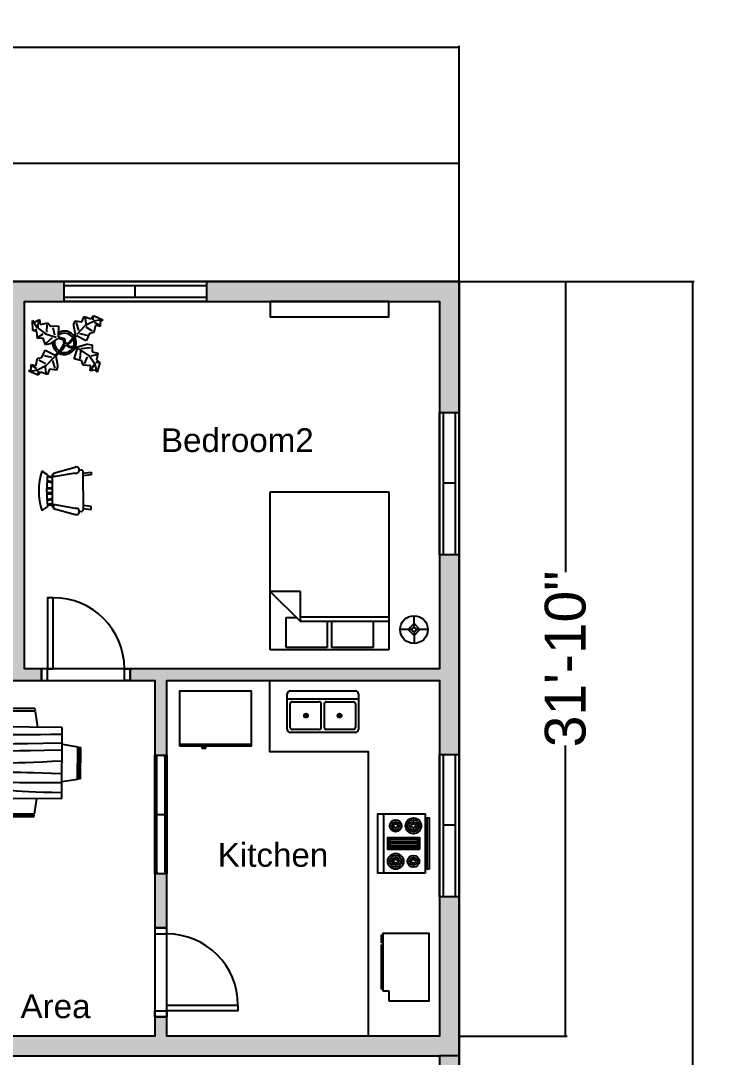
# Model space of a CAD drawing. Header units: inches. Extents: x -6214 to -2652, y -34 to 1855.
# Drawn here: x -3005 to -2652, y 552 to 1077 of the extents above; entities that cross this region are included whole.
import ezdxf

# ---------------------------------------------------------------- set-up
doc = ezdxf.new("R2010")
doc.units = ezdxf.units.IN
doc.header["$MEASUREMENT"] = 0
for name, color, linetype in [('Blocks', 31, 'Continuous'), ('Dimension', 240, 'Continuous'), ('Door', 62, 'Continuous'), ('Hatches', 13, 'Continuous'), ('Text', 2, 'Continuous'), ('Window', 130, 'Continuous')]:
    doc.layers.add(name, color=color, linetype=linetype)
doc.styles.get("Standard").update_dxf_attribs({"font": 'arial.ttf'})
doc.dimstyles.new('Dim', dxfattribs={"dimscale": 5, "dimtxt": 4.125, "dimasz": 0.18, "dimexe": 0.18, "dimexo": 0.0625, "dimgap": 0.09, "dimtad": 0, "dimdec": 4, "dimzin": 0, "dimdsep": 46, "dimlunit": 4, "dimtxsty": 'Standard', "dimblk": 'ARCHTICK', "dimcen": 0.09, "dimadec": 0, "dimazin": 0, "dimtfac": 1, "dimtdec": 4, "dimtofl": 0, "dimtmove": 0, "dimatfit": 3, "dimfxl": 1, "dimtolj": 1, "dimtzin": 0, "dimarcsym": 0})

# ---------------------------------------------------------------- blocks, each defined once
blk = doc.blocks.new('Window1')
at = {"layer": 'Window'}
for p, q in [((-59, 5), (-60, 5)), ((-59, 1), (-60, 1)), ((-30, 5), (-30, 1)), ((-1, 5), (0, 5)), ((-1, 1), (0, 1))]:
    blk.add_line(p, q, dxfattribs=at)
blk.add_lwpolyline([(-60, 6), (0, 6), (0, 0), (-60, 0)], close=True, dxfattribs=at)
for points in [[(-59, 5), (-1, 5)], [(-1, 1), (-59, 1)]]:
    blk.add_lwpolyline(points, dxfattribs=at)
blk = doc.blocks.new('Window2')
at = {"layer": 'Window'}
for p, q in [((-72, 10), (0, 10)), ((-72, 0), (-72, 10)), ((-72, 8), (0, 8)), ((-36.29, 8), (-36.29, 2)), ((0, 10), (0, 0)), ((0, 2), (-72, 2)), ((0, 0), (-72, 0))]:
    blk.add_line(p, q, dxfattribs=at)
blk = doc.blocks.new('Range-Oven - 30 in top')
for p, q in [((0, -3), (30, -3)), ((12, -6), (18, -6)), ((13, -20), (13, -6)), ((14, -6), (14, -20)), ((15, -20), (15, -6)), ((16, -6), (16, -20)), ((17, -20), (17, -6)), ((18, -20), (12, -20)), ((6, -24), (6, -25)), ((8, -25), (8, -24)), ((22, -25), (22, -24)), ((24, -24), (24, -25))]:
    blk.add_line(p, q)
for points in [[(0, -24), (0, 0), (30, 0), (30, -24)], [(12, -21), (12, -5), (18, -5), (18, -21)], [(2, -26), (2, -25), (28, -25), (28, -26)]]:
    blk.add_lwpolyline(points, close=True)
for centre, radius in [((6, -9), 4), ((6, -9), 3), ((6, -9), 2), ((6, -9), 1), ((24, -9), 3), ((24, -9), 2), ((24, -9), 1), ((6, -18), 3), ((24, -18), 4), ((24, -18), 3), ((6, -18), 2), ((6, -18), 1), ((24, -18), 2), ((24, -18), 1)]:
    blk.add_circle(centre, radius)
blk = doc.blocks.new('Sink-double - 36 in top')
for p, q in [((-18, -4), (18, -4)), ((-0.75, -18.5), (-0.75, -6.5)), ((0.75, -6.5), (0.75, -18.5))]:
    blk.add_line(p, q)
for points in [[(-16.5, 0), (16.5, 0)], [(-18, -19.5), (-18, -1.5)], [(18, -1.5), (18, -19.5)], [(-16.5, -18.5), (-16.5, -6.5)], [(-15.5, -5.5), (-1.75, -5.5)], [(1.75, -5.5), (15.5, -5.5)], [(16.5, -6.5), (16.5, -18.5)], [(-1.75, -19.5), (-15.5, -19.5)], [(15.5, -19.5), (1.75, -19.5)], [(16.5, -21), (-16.5, -21)]]:
    blk.add_lwpolyline(points)
for centre, radius in [((-8.5, -12.5), 1), ((-8.5, -12.5), 0.5), ((8.5, -12.5), 1), ((8.5, -12.5), 0.5)]:
    blk.add_circle(centre, radius)
for centre, radius, start, end in [((-16.5, -1.5), 1.5, 90, 180), ((16.5, -1.5), 1.5, 0, 90), ((-15.5, -6.5), 1, 90, 180), ((-1.75, -6.5), 1, 0, 90), ((1.75, -6.5), 1, 90, 180), ((15.5, -6.5), 1, 0, 90), ((-16.5, -19.5), 1.5, 180, 270), ((-15.5, -18.5), 1, 180, 270), ((-1.75, -18.5), 1, 270, 0), ((1.75, -18.5), 1, 180, 270), ((15.5, -18.5), 1, 270, 0), ((16.5, -19.5), 1.5, 270, 0)]:
    blk.add_arc(centre, radius, start, end)
blk = doc.blocks.new('Bed - Queen')
at = {"linetype": 'Continuous'}
for p, q in [((0, -80.00003), (0, 0)), ((0, 0), (59.99999, 0)), ((59.99999, 0), (59.99999, -80.00003)), ((7.99999, -1.2), (28.79998, -1.2)), ((7.99999, -14.4), (7.99999, -1.2)), ((28.79998, -1.2), (28.79998, -14.4)), ((31.19999, -1.2), (51.99999, -1.2)), ((31.19999, -14.4), (31.19999, -1.2)), ((51.99999, -1.2), (51.99999, -16.4)), ((0, -14.4), (44.8, -14.4)), ((59.99999, -29.6), (44.8, -14.4)), ((44.8, -14.4), (44.8, -29.6)), ((44.8, -16.8), (0, -16.8)), ((51.99999, -16.4), (46.79936, -16.4)), ((44.8, -29.6), (59.99999, -29.6)), ((59.99999, -80.00003), (0, -80.00003))]:
    blk.add_line(p, q, dxfattribs=at)
blk = doc.blocks.new('Lamp - Table')
at = {"linetype": 'Continuous'}
for p, q in [((0, 7), (0, 1)), ((-1, 0), (-7, 0)), ((0, 3), (-3, 0)), ((-3, 0), (0, -3)), ((3, 0), (0, 3)), ((0, -3), (3, 0)), ((1, 0), (7, 0)), ((0, -1), (0, -7))]:
    blk.add_line(p, q, dxfattribs=at)
for radius in [7, 1]:
    blk.add_circle((0, 0), radius, dxfattribs=at)
blk = doc.blocks.new('Dining Set - 36 x 72 in.')
at = {"linetype": 'Continuous'}
for p, q in [((-22, 27.5), (-22.1562, 26.50042)), ((-5.8416, 26.5), (-22.1534, 26.5)), ((-22, 27.5), (-6, 27.5)), ((-5.8437, 26.49966), (-6, 27.5)), ((6, 27.5), (5.8438, 26.50042)), ((22.1584, 26.5), (5.8466, 26.5)), ((6, 27.5), (22, 27.5)), ((22.1563, 26.49966), (22, 27.5)), ((-22.2343, 26.00059), (-23.4847, 17.99762)), ((-22.2304, 26), (-5.7608, 26)), ((-4.5152, 17.99762), (-5.7655, 25.99926)), ((5.7657, 26.00059), (4.5153, 17.99762)), ((5.7696, 26), (22.2392, 26)), ((23.4848, 17.99762), (22.2345, 25.99926)), ((36, 18), (-36, 18)), ((-36, 18), (-36, -18)), ((36, -18), (36, 18)), ((-45.5, 8), (-44.5004, 8.15617)), ((-45.5, 8), (-45.5, -8)), ((-44.5, -8.15843), (-44.5, 8.15338)), ((-44.0006, 8.23428), (-35.9976, 9.48474)), ((-44, 8.23041), (-44, -8.23915)), ((44.0006, 8.23428), (35.9976, 9.48474)), ((44, 8.23041), (44, -8.23915)), ((44.5, -8.15843), (44.5, 8.15338)), ((45.5, 8), (44.5005, 8.15617)), ((45.5, 8), (45.5, -8)), ((-44.4997, -8.15631), (-45.5, -8)), ((-35.9976, -9.48476), (-43.9993, -8.2345)), ((35.9976, -9.48476), (43.9993, -8.2345)), ((44.4997, -8.15631), (45.5, -8)), ((-36, -18), (36, -18)), ((-22.2343, -26.0006), (-23.4847, -17.99762)), ((-4.5152, -17.99762), (-5.7655, -25.99928)), ((5.7657, -26.0006), (4.5153, -17.99762)), ((23.4848, -17.99762), (22.2345, -25.99928)), ((-22.2304, -26), (-5.7608, -26)), ((5.7696, -26), (22.2392, -26)), ((-22, -27.5), (-22.1562, -26.50044)), ((-5.8416, -26.5), (-22.1534, -26.5)), ((-22, -27.5), (-6, -27.5)), ((-5.8437, -26.49967), (-6, -27.5)), ((6, -27.5), (5.8438, -26.50044)), ((22.1584, -26.5), (5.8466, -26.5)), ((6, -27.5), (22, -27.5)), ((22.1563, -26.49967), (22, -27.5))]:
    blk.add_line(p, q, dxfattribs=at)
for points in [[(-36, 15), (-31.1772, 14.97754), (-26.8079, 14.91406), (-22.8538, 14.81543), (-19.276, 14.6875), (-16.0362, 14.53613), (-13.0957, 14.36718), (-10.4159, 14.18652), (-7.9583, 14), (-5.6904, 13.81315), (-3.6035, 13.63021), (-1.6954, 13.45508), (0.0365, 13.29166), (1.5945, 13.14388), (2.9811, 13.01562), (4.1988, 12.9108), (5.25, 12.83333), (6.1393, 12.78613), (6.8802, 12.76823), (7.4883, 12.77767), (7.9792, 12.8125), (8.3685, 12.87077), (8.6719, 12.95052), (8.9049, 13.0498), (9.0833, 13.16666), (9.2205, 13.29899), (9.3216, 13.44401), (9.3895, 13.59879), (9.4271, 13.76041), (9.4373, 13.92594), (9.4232, 14.09245), (9.3875, 14.257), (9.3333, 14.41666), (9.2638, 14.56917), (9.1836, 14.71484), (9.0975, 14.85465), (9.0104, 14.98958), (8.9272, 15.1206), (8.8529, 15.2487), (8.7922, 15.37483), (8.75, 15.5), (8.7305, 15.62467), (8.7344, 15.74739), (8.7617, 15.86621), (8.8125, 15.97916), (8.8867, 16.08431), (8.9844, 16.17968), (9.1055, 16.26334), (9.25, 16.33333), (9.4189, 16.38802), (9.6172, 16.42708), (9.8506, 16.45052), (10.125, 16.45833), (10.4463, 16.45052), (10.8203, 16.42708), (11.2529, 16.38802), (11.75, 16.33333), (12.3184, 16.26318), (12.9694, 16.17838), (13.7151, 16.07991), (14.5677, 15.96875), (15.5395, 15.84586), (16.6426, 15.71224), (17.8893, 15.56884), (19.2917, 15.41666), (20.859, 15.25667), (22.5879, 15.08984), (24.4721, 14.91715), (26.5052, 14.73958), (28.6809, 14.5581), (30.9929, 14.3737), (33.4347, 14.18733), (36, 14)], [(-36, 10), (-28.9766, 10.14274), (-23.1725, 10.20442), (-18.4241, 10.19775), (-14.5677, 10.13541), (-11.4399, 10.03011), (-8.877, 9.89453), (-6.7154, 9.74137), (-4.7917, 9.58333), (-2.9698, 9.43082), (-1.2246, 9.28515), (0.4415, 9.14534), (2.026, 9.01041), (3.5266, 8.87939), (4.9408, 8.7513), (6.266, 8.62516), (7.5, 8.5), (8.6411, 8.37549), (9.6914, 8.2539), (10.6538, 8.13818), (11.5312, 8.03125), (12.3267, 7.93603), (13.043, 7.85547), (13.6831, 7.79248), (14.25, 7.75), (14.7471, 7.7303), (15.1797, 7.73307), (15.5537, 7.75732), (15.875, 7.80208), (16.1494, 7.86637), (16.3828, 7.94922), (16.5811, 8.04964), (16.75, 8.16666), (16.8944, 8.29915), (17.0143, 8.44531), (17.1089, 8.60319), (17.1771, 8.77083), (17.218, 8.94629), (17.2305, 9.1276), (17.2137, 9.31282), (17.1667, 9.5), (17.0895, 9.6875), (16.987, 9.875), (16.8649, 10.0625), (16.7292, 10.25), (16.5856, 10.4375), (16.4401, 10.625), (16.2985, 10.8125), (16.1667, 11), (16.05, 11.18733), (15.9518, 11.3737), (15.8752, 11.5581), (15.8229, 11.73958), (15.798, 11.91715), (15.8034, 12.08984), (15.842, 12.25667), (15.9167, 12.41666), (16.0295, 12.56836), (16.1784, 12.70833), (16.3605, 12.83268), (16.5729, 12.9375), (16.8127, 13.01888), (17.0768, 13.07291), (17.3625, 13.0957), (17.6667, 13.08333), (17.9894, 13.03312), (18.3418, 12.94726), (18.7382, 12.82918), (19.1927, 12.68229), (19.7195, 12.51001), (20.3327, 12.31575), (21.0465, 12.10294), (21.875, 11.875), (22.8357, 11.63354), (23.959, 11.37304), (25.2786, 11.08618), (26.8282, 10.76562), (28.6414, 10.40405), (30.752, 9.99414), (33.1936, 9.52856), (36, 9)], [(-36, 5.5), (-30.7157, 5.3348), (-26.069, 5.20963), (-21.9946, 5.11767), (-18.4271, 5.05208), (-15.3009, 5.00602), (-12.5508, 4.97265), (-10.1112, 4.94515), (-7.9167, 4.91666), (-5.909, 4.88167), (-4.0586, 4.83984), (-2.3429, 4.79215), (-0.7396, 4.73958), (0.7739, 4.6831), (2.22, 4.6237), (3.6213, 4.56233), (5, 4.5), (6.373, 4.43782), (7.7344, 4.3776), (9.0723, 4.32129), (10.375, 4.27083), (11.6309, 4.22819), (12.8281, 4.19531), (13.9551, 4.17415), (15, 4.16666), (15.954, 4.17448), (16.819, 4.19791), (17.6001, 4.23698), (18.3021, 4.29166), (18.9299, 4.36198), (19.4883, 4.44791), (19.9823, 4.54948), (20.4167, 4.66666), (20.7969, 4.79899), (21.1302, 4.94401), (21.4245, 5.09879), (21.6875, 5.26041), (21.9271, 5.42594), (22.1511, 5.59245), (22.3672, 5.757), (22.5834, 5.91666), (22.8065, 6.06868), (23.0404, 6.21093), (23.2879, 6.34147), (23.5521, 6.45833), (23.8358, 6.55957), (24.142, 6.64323), (24.4735, 6.70735), (24.8334, 6.75), (25.2235, 6.76969), (25.642, 6.76692), (26.0858, 6.74267), (26.5521, 6.69791), (27.0379, 6.63362), (27.5404, 6.55078), (28.0565, 6.45036), (28.5834, 6.33333), (29.1242, 6.19987), (29.7071, 6.04687), (30.3661, 5.87044), (31.1354, 5.66666), (32.0493, 5.43164), (33.142, 5.16146), (34.4475, 4.85221), (36, 4.5)], [(-36, -1), (-30.7915, -0.6591), (-26.0195, -0.38216), (-21.6519, -0.16284), (-17.6563, 0.00521), (-14.0005, 0.12833), (-10.6523, 0.21289), (-7.5796, 0.26522), (-4.75, 0.29166), (-2.134, 0.29793), (0.2878, 0.28711), (2.5317, 0.26163), (4.6146, 0.22396), (6.5529, 0.17651), (8.3633, 0.12174), (10.0623, 0.06209), (11.6667, 0), (13.1899, -0.06201), (14.6341, -0.1211), (15.9982, -0.17432), (17.2813, -0.21875), (18.4823, -0.25147), (19.6003, -0.26953), (20.6343, -0.27002), (21.5834, -0.25), (22.4481, -0.20768), (23.2357, -0.14584), (23.9549, -0.06836), (24.6146, 0.02083), (25.2235, 0.11784), (25.7904, 0.21875), (26.3241, 0.31966), (26.8334, 0.41666), (27.3265, 0.50618), (27.8099, 0.58593), (28.2894, 0.65397), (28.7709, 0.70833), (29.2601, 0.74707), (29.763, 0.76823), (30.2855, 0.76985), (30.8334, 0.75), (31.4088, 0.70784), (31.9994, 0.64713), (32.589, 0.57275), (33.1615, 0.48958), (33.7008, 0.4025), (34.1908, 0.3164), (34.6153, 0.23616), (34.9584, 0.16666), (35.2099, 0.11165), (35.3848, 0.07031), (35.504, 0.04069), (35.5886, 0.02083), (35.6594, 0.00879), (35.7377, 0.0026), (35.8442, 0.00032), (36, 0)], [(-36, -6.5), (-27.1843, -6.31267), (-20.084, -6.1263), (-14.469, -5.9419), (-10.1094, -5.76042), (-6.7752, -5.58285), (-4.2363, -5.41016), (-2.2629, -5.24333), (-0.625, -5.08334), (0.8708, -4.93099), (2.2715, -4.78646), (3.5872, -4.64974), (4.8281, -4.52084), (6.0046, -4.39974), (7.127, -4.28646), (8.2053, -4.18099), (9.25, -4.08334), (10.2705, -3.99382), (11.2734, -3.91407), (12.2647, -3.84603), (13.25, -3.79167), (14.2354, -3.75293), (15.2266, -3.73177), (16.2295, -3.73015), (17.25, -3.75), (18.2912, -3.79248), (19.3451, -3.85547), (20.4009, -3.93604), (21.4479, -4.03125), (22.4754, -4.13819), (23.4727, -4.25391), (24.4289, -4.37549), (25.3334, -4.5), (26.1785, -4.62492), (26.9694, -4.74935), (27.7145, -4.87281), (28.4219, -4.99479), (29.1, -5.11483), (29.7572, -5.23242), (30.4016, -5.34709), (31.0417, -5.45834), (31.6837, -5.56437), (32.3262, -5.65821), (32.9658, -5.73153), (33.599, -5.77604), (34.2224, -5.78345), (34.8327, -5.74545), (35.4264, -5.65373), (36, -5.5)], [(-36, -10), (-26.4022, -9.81299), (-18.4675, -9.62891), (-11.9839, -9.45069), (-6.7396, -9.28125), (-2.5226, -9.12354), (0.8789, -8.98047), (3.6769, -8.85498), (6.0833, -8.75), (8.2767, -8.66765), (10.3021, -8.60677), (12.1712, -8.56543), (13.8958, -8.54167), (15.4876, -8.53353), (16.9583, -8.53907), (18.3197, -8.55632), (19.5834, -8.58334), (20.7616, -8.61841), (21.8685, -8.66081), (22.9188, -8.71004), (23.9271, -8.76563), (24.9081, -8.82707), (25.8763, -8.89388), (26.8465, -8.96558), (27.8334, -9.04167), (28.8474, -9.12118), (29.8828, -9.20117), (30.93, -9.27824), (31.9792, -9.34896), (33.0205, -9.40991), (34.0443, -9.45768), (35.0407, -9.48885), (36, -9.5)], [(-36, -14.5), (-30.0881, -14.33513), (-25.0332, -14.21224), (-20.7312, -14.12647), (-17.0781, -14.07292), (-13.97, -14.04671), (-11.3027, -14.04297), (-8.9724, -14.05681), (-6.875, -14.08334), (-4.9224, -14.11833), (-3.0905, -14.16016), (-1.3709, -14.20785), (0.2448, -14.26042), (1.7647, -14.3169), (3.1973, -14.3763), (4.5507, -14.43767), (5.8333, -14.5), (7.0554, -14.5621), (8.235, -14.62175), (9.3922, -14.67652), (10.5469, -14.72396), (11.7192, -14.76164), (12.929, -14.78711), (14.1965, -14.79794), (15.5417, -14.79167), (16.9933, -14.76424), (18.6152, -14.70508), (20.4804, -14.60197), (22.6615, -14.44271), (25.2312, -14.21509), (28.2624, -13.9069), (31.8277, -13.50594), (36, -13)]]:
    blk.add_lwpolyline(points, dxfattribs=at)
blk = doc.blocks.new('Plant - Rubber or Philodendron')
at = {"linetype": 'Continuous'}
for p, q in [((-16.2005, 11.4774), (-13.9899, 8.1064)), ((-16.2005, 11.4774), (-14.8639, 10.7964)), ((-16.0159, 6.3329), (-16.2005, 11.4774)), ((-14.8639, 10.7964), (-12.6195, 11.8975)), ((-13.3174, 8.325), (-13.0735, 11.0065)), ((-12.6195, 11.8975), (-12.1909, 9.4345)), ((4.6914, 8.8812), (5.3859, 11.2828)), ((5.3859, 11.2828), (8.8871, 10.7908)), ((8.8871, 10.7908), (9.9809, 13.4933)), ((9.9809, 13.4933), (13.3837, 12.301)), ((15.3859, 11.3055), (10.3916, 8.7942)), ((10.5828, 12.6946), (10.8893, 9.7953)), ((13.3837, 12.301), (14.68, 13.9039)), ((14.5816, 13.2037), (14.3848, 11.8033)), ((14.68, 13.9039), (19.3848, 11.8146)), ((15.2875, 10.6053), (17.5907, 9.2105)), ((19.3848, 11.8146), (15.3859, 11.3055)), ((19.3848, 11.8146), (18.1868, 10.9119)), ((18.1868, 10.9119), (18.1925, 8.4119)), ((-14.0069, 5.8704), (-16.0159, 6.3329)), ((-15.3434, 6.5514), (-13.9984, 6.9884)), ((-13.5868, 2.2894), (-14.0069, 5.8704)), ((-13.9899, 8.1064), (-9.5434, 4.7185)), ((-12.1909, 9.4345), (-8.3829, 10.3)), ((-8.8369, 9.409), (-9.0894, 5.6095)), ((-8.3829, 10.3), (-7.0549, 8.501)), ((-7.0549, 8.501), (-3.0284, 8.6941)), ((-4.8529, 4.012), (-5.7184, 7.82)), ((-3.0284, 8.6941), (-3.0709, 3.1041)), ((4.6914, 8.8812), (5.5014, 4.4831)), ((5.9878, 10.4842), (7.1971, 6.3869)), ((10.3916, 8.7942), (6.2847, 4.4028)), ((14.2977, 6.1031), (10.9934, 7.9956)), ((14.8995, 5.3044), (12.7005, 4.8994)), ((15.7909, 9.1065), (14.8995, 5.3044)), ((18.1925, 8.4119), (15.7909, 9.1065)), ((-10.6784, 2.491), (-13.5868, 2.2894)), ((-13.1329, 3.1804), (-10.6614, 4.727)), ((-9.5858, -0.8715), (-10.6784, 2.491)), ((-9.5434, 4.7185), (-4.1917, 2.9888)), ((-9.1318, 0.0195), (-5.9793, 2.9025)), ((-7.1228, -0.443), (-3.5248, 2.2131)), ((-3.5248, 2.2131), (-3.3011, 2.4355)), ((-3.3011, 2.4355), (-0.5306, 1.7947)), ((-3.0709, 3.1041), (0.0797, 2.3163)), ((-0.5306, 1.7947), (-0.2255, -0.5527)), ((-0.5306, 1.7947), (-0.5306, 1.7947)), ((0.0797, 2.3163), (0.4866, -0.031)), ((0.4866, -0.031), (2.1141, 0.2298)), ((2.1141, 0.2298), (5.4346, 3.9146)), ((6.1032, 3.6844), (2.8262, -0.031)), ((5.4346, 3.9146), (5.5014, 4.4831)), ((11.1089, 1.1958), (6.1032, 3.6844)), ((7.7005, 4.8881), (11.5025, 3.9967)), ((12.7005, 4.8994), (11.1089, 1.1958)), ((-11.3237, -7.2629), (-9.7321, -3.5593)), ((-9.7321, -3.5593), (-4.7264, -6.0479)), ((-7.1228, -0.443), (-9.5858, -0.8715)), ((-2.019, -3.6148), (-4.7264, -6.0479)), ((-4.0579, -6.2781), (-0.9375, -3.1608)), ((-2.019, -3.6148), (-0.2255, -0.5527)), ((-0.9375, -3.1608), (0.5883, -0.8135)), ((0.5883, -0.8135), (2.2447, -2.0916)), ((2.8262, -0.031), (1.3003, -0.5527)), ((1.3003, -0.5527), (2.4193, -1.4655)), ((2.2447, -2.0916), (6.7108, -2.6626)), ((2.4193, -1.4655), (6.895, -2.1175)), ((4.943, -7.9659), (6.7108, -2.6626)), ((11.6605, -0.5413), (6.895, -2.1175)), ((12.3677, -6.1981), (7.219, -2.6772)), ((8.125, -4.0768), (7.7715, -7.9659)), ((8.3544, -2.7453), (13.1973, -2.1704)), ((11.6605, -0.5413), (14.1354, -0.8948)), ((14.1354, -0.8948), (14.1354, -4.4304)), ((14.1354, -4.4304), (16.9638, -5.1375)), ((16.9638, -5.1375), (16.2567, -8.673)), ((-14.4141, -11.4699), (-13.5228, -7.6679)), ((-13.5228, -7.6679), (-11.3237, -7.2629)), ((-12.921, -8.4665), (-9.6166, -10.359)), ((-6.3237, -7.2516), (-10.1257, -6.3602)), ((-9.0148, -11.1577), (-4.9047, -6.8122)), ((-4.611, -12.8477), (-5.8203, -8.7504)), ((-4.1246, -6.8466), (-4.0579, -6.2781)), ((-3.3146, -11.2447), (-4.1246, -6.8466)), ((8.8321, -9.0266), (4.943, -7.9659)), ((9.5392, -11.1479), (8.8321, -9.0266)), ((10.2463, -10.4408), (11.6605, -6.9053)), ((15.5496, -10.7943), (12.3677, -6.1981)), ((16.2567, -5.8446), (13.4283, -6.5517)), ((17.3174, -9.7337), (15.9032, -9.7337)), ((16.2567, -8.673), (18.0245, -9.7337)), ((18.0245, -9.7337), (16.6103, -14.6834)), ((-18.008, -14.1781), (-16.8101, -13.2754)), ((-18.008, -14.1781), (-14.0091, -13.669)), ((-13.3032, -16.2674), (-18.008, -14.1781)), ((-16.8157, -10.7754), (-14.4141, -11.4699)), ((-16.8101, -13.2754), (-16.8157, -10.7754)), ((-13.9107, -12.9688), (-16.2139, -11.574)), ((-14.0091, -13.669), (-9.0148, -11.1577)), ((-12.0069, -14.6645), (-13.3032, -16.2674)), ((-13.2048, -15.5672), (-13.008, -14.1668)), ((-8.6042, -15.8568), (-12.0069, -14.6645)), ((-9.206, -15.0581), (-9.5126, -12.1588)), ((-7.5103, -13.1543), (-8.6042, -15.8568)), ((-4.0092, -13.6463), (-7.5103, -13.1543)), ((-3.3146, -11.2447), (-4.0092, -13.6463)), ((13.4283, -11.5015), (9.5392, -11.1479)), ((13.0748, -13.9763), (13.4283, -11.5015)), ((15.5496, -13.6228), (13.0748, -13.9763)), ((14.8425, -10.7943), (13.7819, -13.2692)), ((16.6103, -14.6834), (15.5496, -10.7943)), ((16.6103, -14.6834), (15.5496, -13.6228))]:
    blk.add_line(p, q, dxfattribs=at)
for centre, radius, start, end in [((0, 0), 6.1275, 34.37569, 120.1028), ((0.0308, 0.1664), 6, 178.6147, 235.1169), ((0.0308, 0.1664), 5, 168.1647, 238.6725), ((-0.0601, -0.2075), 5.2461, 33.82192, 124.9414), ((-0.2664, 0.1682), 5.2775, 338.4094, 20.03007), ((-0.098, 0.1364), 6.1288, 341.2017, 26.09184), ((-0.0234, 0.3825), 6.1492, 242.5812, 331.2714), ((-0.1102, 0.4886), 5.2883, 247.3711, 327.472)]:
    blk.add_arc(centre, radius, start, end, dxfattribs=at)
blk = doc.blocks.new('Refrigerator-2 door - 36 in top')
for p, q in [((0, -26.999999), (36, -26.999999)), ((11, -27.999999), (11, -28.999999)), ((11, -28.999999), (13, -28.999999)), ((12, -26.999999), (12, -28.999999)), ((13, -28.999999), (13, -27.999999))]:
    blk.add_line(p, q)
blk.add_lwpolyline([(0, -27.999999), (0, 0), (36, 0), (36, -27.999999)], close=True)
blk = doc.blocks.new('Base Cabinet 1 Door - side')
for p, q in [((-24, 33.5), (-23.5, 33.5)), ((-24, 29.5), (-24, 33.5)), ((-23.5, 33.5), (-23.5, 29.5)), ((-23.5, 29.5), (-24, 29.5)), ((-24, 6), (-24, 28.5)), ((-24, 28.5), (-23.5, 28.5)), ((-23.5, 28.5), (-23.5, 6)), ((-23.5, 6), (-24, 6)), ((-20, 5), (-23, 5)), ((-20, 0), (-20, 5))]:
    blk.add_line(p, q)
blk.add_lwpolyline([(-23, 5), (-23, 34.5), (0, 34.5), (0, 0), (-20, 0)])
blk = doc.blocks.new('Chair - Rocking')
at = {"linetype": 'Continuous'}
for p, q in [((-8, -4.5), (-10, -1.5)), ((-7.5, -4.5), (-7, -7)), ((-6.5, -7), (-7.02225, -4.43)), ((-4.5, -7), (-4.96674, -4.19951)), ((-4, -7), (-4.40532, -4.16272)), ((-1.5, -4.05012), (-1.5, -7)), ((-1, -7), (-1, -4.05012)), ((1, -7), (1, -4.04655)), ((1.5, -4.05012), (1.5, -7)), ((4, -7), (4.40187, -4.18694)), ((4.5, -7), (4.96761, -4.19437)), ((6.5, -7), (7, -4.4057)), ((7.5, -4.5), (7, -7)), ((8, -4.5), (10, -1.5)), ((-9, -7.5), (-12, -18.49999)), ((-7, -7.5), (-9, -7.5)), ((-9, -18.49999), (-7, -7.5)), ((-8.23428, -6.99939), (-8.3093, -7.47958)), ((-8.23041, -7), (8.23915, -7)), ((7, -7.5), (9, -7.5)), ((9, -18.49999), (7, -7.5)), ((8.31071, -7.48854), (8.23449, -7.00073)), ((9, -7.5), (12, -18.49999)), ((-10.36644, -20.64523), (-10.5, -21.49999)), ((10.5, -21.49999), (10.3575, -20.58798)), ((-9, -22.49999), (-9.5, -26.49999)), ((0, -22.49999), (-9.5, -22.49999)), ((-8, -26.49999), (-7.5, -22.49999)), ((0, -22.49999), (9.5, -22.49999)), ((8, -26.49999), (7.5, -22.49999)), ((9, -22.49999), (9.5, -26.49999)), ((-9.5, -26.49999), (-8, -26.49999)), ((9.5, -26.49999), (8, -26.49999))]:
    blk.add_line(p, q, dxfattribs=at)
for centre, radius, start, end in [((0, -34.08333), 34.08333, 72.93847, 107.0615), ((0, -68.25004), 64.25, 93.92211, 97.15267), ((0, -68.25004), 64.25, 82.84733, 93.92211), ((-10.5, -18.99999), 1.58114, 161.5651, 18.43495), ((10.5, -18.99999), 1.58114, 161.5651, 18.43495), ((-9.5, -21.49999), 1, 180, 270), ((9.5, -21.49999), 1, 270, 0)]:
    blk.add_arc(centre, radius, start, end, dxfattribs=at)
blk = doc.blocks.new('_ArchTick')
at = {"color": 0, "linetype": 'ByBlock', "const_width": 0.15}
blk.add_lwpolyline([(-0.5, -0.5), (0.5, 0.5)], dxfattribs=at)
blk = doc.blocks.new('*D35')
at = {"layer": 'Defpoints', "color": 0, "transparency": 16777216}
for p in [(-2783.17, 1063.47), (-4143.17, 944.93), (-2783.17, 944.93)]:
    blk.add_point(p, dxfattribs=at)
at = {"layer": 'Dimension', "color": 0, "lineweight": -2, "transparency": 16777216}
for p, q in [((-4143.17, 945.24), (-4143.17, 1064.37)), ((-4143.17, 1063.47), (-3506.09, 1063.47)), ((-2783.17, 1063.47), (-3420.25, 1063.47)), ((-2783.17, 945.24), (-2783.17, 1064.37))]:
    blk.add_line(p, q, dxfattribs=at)
at = {"layer": 'Dimension', "color": 0, "lineweight": -2, "transparency": 16777216, "xscale": 0.8999999999999999, "yscale": 0.8999999999999999, "zscale": 0.8999999999999999, "rotation": 180}
blk.add_blockref('_ArchTick', (-4143.17, 1063.47), dxfattribs=at)
at = {"layer": 'Dimension', "color": 0, "lineweight": -2, "transparency": 16777216, "xscale": 0.8999999999999999, "yscale": 0.8999999999999999, "zscale": 0.8999999999999999}
blk.add_blockref('_ArchTick', (-2783.17, 1063.47), dxfattribs=at)
at = {"layer": 'Dimension', "color": 0, "transparency": 16777216, "insert": (-3463.17, 1063.47), "char_height": 20.625, "attachment_point": 5}
blk.add_mtext('\\A1;113\'-4"', dxfattribs=at)
blk = doc.blocks.new('*D37')
at = {"layer": 'Defpoints', "color": 0, "transparency": 16777216}
for p in [(-2783.17, 1004.81), (-3403.17, 944.93), (-2783.17, 944.93)]:
    blk.add_point(p, dxfattribs=at)
at = {"layer": 'Dimension', "color": 0, "lineweight": -2, "transparency": 16777216}
for p, q in [((-3403.17, 945.24), (-3403.17, 1005.71)), ((-3403.17, 1004.81), (-3129.04, 1004.81)), ((-2783.17, 1004.81), (-3057.29, 1004.81)), ((-2783.17, 945.24), (-2783.17, 1005.71))]:
    blk.add_line(p, q, dxfattribs=at)
at = {"layer": 'Dimension', "color": 0, "lineweight": -2, "transparency": 16777216, "xscale": 0.8999999999999999, "yscale": 0.8999999999999999, "zscale": 0.8999999999999999, "rotation": 180}
blk.add_blockref('_ArchTick', (-3403.17, 1004.81), dxfattribs=at)
at = {"layer": 'Dimension', "color": 0, "lineweight": -2, "transparency": 16777216, "xscale": 0.8999999999999999, "yscale": 0.8999999999999999, "zscale": 0.8999999999999999}
blk.add_blockref('_ArchTick', (-2783.17, 1004.81), dxfattribs=at)
at = {"layer": 'Dimension', "color": 0, "transparency": 16777216, "insert": (-3093.17, 1004.81), "char_height": 20.625, "attachment_point": 5}
blk.add_mtext('\\A1;51\'-8"', dxfattribs=at)
blk = doc.blocks.new('*D38')
at = {"layer": 'Defpoints', "color": 0, "transparency": 16777216}
for p in [(-2783.17, 944.93), (-2783.17, 562.93), (-2729.44, 562.93)]:
    blk.add_point(p, dxfattribs=at)
at = {"layer": 'Dimension', "color": 0, "lineweight": -2, "transparency": 16777216}
for p, q in [((-2782.86, 944.93), (-2728.54, 944.93)), ((-2729.44, 944.93), (-2729.44, 797.81)), ((-2729.44, 562.93), (-2729.44, 710.04)), ((-2782.86, 562.93), (-2728.54, 562.93))]:
    blk.add_line(p, q, dxfattribs=at)
at = {"layer": 'Dimension', "color": 0, "lineweight": -2, "transparency": 16777216, "xscale": 0.8999999999999999, "yscale": 0.8999999999999999, "zscale": 0.8999999999999999}
for p, rotation in [((-2729.44, 944.93), 90), ((-2729.44, 562.93), 270)]:
    blk.add_blockref('_ArchTick', p, dxfattribs=dict(at, rotation=rotation))
at = {"layer": 'Dimension', "color": 0, "transparency": 16777216, "insert": (-2729.44, 753.93), "char_height": 20.625, "attachment_point": 5, "rotation": 90}
blk.add_mtext('\\A1;31\'-10"', dxfattribs=at)
blk = doc.blocks.new('*D50')
at = {"layer": 'Defpoints', "color": 0, "transparency": 16777216}
for p in [(-2783.17, 944.93), (-2783.17, 40.93), (-2665.12, 40.93)]:
    blk.add_point(p, dxfattribs=at)
at = {"layer": 'Dimension', "color": 0, "lineweight": -2, "transparency": 16777216}
for p, q in [((-2782.86, 944.93), (-2664.22, 944.93)), ((-2665.12, 944.93), (-2665.12, 528.72)), ((-2665.12, 40.93), (-2665.12, 457.13)), ((-2782.86, 40.93), (-2664.22, 40.93))]:
    blk.add_line(p, q, dxfattribs=at)
at = {"layer": 'Dimension', "color": 0, "lineweight": -2, "transparency": 16777216, "xscale": 0.8999999999999999, "yscale": 0.8999999999999999, "zscale": 0.8999999999999999}
for p, rotation in [((-2665.12, 944.93), 90), ((-2665.12, 40.93), 270)]:
    blk.add_blockref('_ArchTick', p, dxfattribs=dict(at, rotation=rotation))
at = {"layer": 'Dimension', "color": 0, "transparency": 16777216, "insert": (-2665.12, 492.93), "char_height": 20.625, "attachment_point": 5, "rotation": 90}
blk.add_mtext('\\A1;75\'-4"', dxfattribs=at)

msp = doc.modelspace()

# ---------------------------------------------------------------- hatches: boundary and pattern name
at = {"layer": 'Hatches'}
h = msp.add_hatch(color=256, dxfattribs=at)
h.dxf.hatch_style = 1
h.paths.add_polyline_path([(-2783.16851, 944.92523), (-2911.06043, 944.92523), (-2911.06043, 934.92523), (-2793.16851, 934.92523), (-2793.16851, 878.69538), (-2783.16851, 878.69538)])
h.paths.add_polyline_path([(-2783.16851, 633.46405), (-2793.16851, 633.46405), (-2793.16851, 562.92523), (-2829.16851, 562.92523), (-2931.16851, 562.92523), (-2931.16851, 572.71523), (-2937.16851, 572.71523), (-2937.16851, 562.92523), (-3022.13404, 562.92523), (-3022.13404, 552.92523), (-2783.16851, 552.92523)])
h.paths.add_polyline_path([(-3094.13404, 562.92523), (-3230.56909, 562.92523), (-3230.56909, 558.92523), (-3227.56909, 558.92523), (-3227.56909, 552.92523), (-3094.13404, 552.92523)])
h.paths.add_polyline_path([(-3308.56853, 562.92523), (-3393.16851, 562.92523), (-3393.16851, 742.92523), (-3382.29292, 742.92523), (-3382.29292, 748.92523), (-3393.16851, 748.92523), (-3393.16851, 806.69538), (-3403.16851, 806.69538), (-3403.16851, 552.92523), (-3311.56853, 552.92523), (-3311.56853, 558.92523), (-3308.56853, 558.92523)])
h.paths.add_polyline_path([(-2793.16851, 748.92523), (-2937.16851, 748.92523), (-2949.63135, 748.92523), (-2949.63135, 742.92523), (-2937.16851, 742.92523), (-2937.16851, 705.15624), (-2931.16851, 705.15624), (-2931.16851, 742.92523), (-2793.16851, 742.92523)])
h.paths.add_polyline_path([(-2931.16851, 645.15624), (-2937.16851, 645.15624), (-2937.16851, 617.71495), (-2931.16851, 617.71495)])
h = msp.add_hatch(color=256, dxfattribs=at)
h.dxf.hatch_style = 1
h.paths.add_polyline_path([(-3245.32095, 944.92523), (-3245.32095, 934.92523), (-3135.16851, 934.92523), (-3129.16851, 934.92523), (-3009.16851, 934.92523), (-3009.16851, 874.92523), (-3009.16851, 868.92523), (-3009.16851, 862.95202), (-3129.16851, 862.95202), (-3129.16851, 868.92523), (-3129.16851, 874.92523), (-3129.16851, 889.92551), (-3135.16851, 889.92551), (-3135.16851, 748.92523), (-3207.73071, 748.92523), (-3207.73071, 742.92523), (-3135.16851, 742.92523), (-3129.16851, 742.92523), (-3121.86524, 742.92523), (-3121.86524, 748.92523), (-3129.16851, 748.92523), (-3129.16851, 856.95202), (-3009.16851, 856.95202), (-3009.16851, 748.92523), (-3069.16851, 748.92523), (-3076.86524, 748.92523), (-3076.86524, 742.92523), (-3009.16851, 742.92523), (-3003.16851, 742.92523), (-2994.63107, 742.92523), (-2994.63107, 748.92523), (-3003.16851, 748.92523), (-3003.16851, 934.92523), (-2983.06043, 934.92523), (-2983.06043, 944.92523)])
h.paths.add_polyline_path([(-2783.16851, 806.69538), (-2793.16851, 806.69538), (-2793.16851, 705.46405), (-2783.16851, 705.46405)])
h = msp.add_hatch(color=256, dxfattribs=at)
h.dxf.hatch_style = 1
h.paths.add_polyline_path([(-3230.56909, 562.92523), (-3230.56909, 558.92523), (-3227.56909, 558.92523), (-3227.56909, 552.92523), (-2783.16851, 552.92523), (-2783.16851, 633.46405), (-2793.16851, 633.46405), (-2793.16851, 562.92523), (-2829.16851, 562.92523), (-2931.16851, 562.92523), (-2931.16851, 572.71523), (-2937.16851, 572.71523), (-2937.16851, 562.92523)])
at = {"layer": 'Hatches', "linetype": 'Continuous'}
h = msp.add_hatch(color=256, dxfattribs=at)
h.dxf.hatch_style = 1
h.paths.add_polyline_path([(-4133.16851, 552.92523), (-4143.16851, 552.92523), (-4143.16851, 528.92523), (-4133.16851, 528.92523)])
h.paths.add_polyline_path([(-4133.16851, 456.92523), (-4143.16851, 456.92523), (-4143.16851, 432.92523), (-4133.16851, 432.92523)])
h.paths.add_polyline_path([(-2783.16851, 552.92523), (-2793.16851, 552.92523), (-2793.16851, 528.92523), (-2783.16851, 528.92523)])
h.paths.add_polyline_path([(-2783.16851, 456.92523), (-2793.16851, 456.92523), (-2793.16851, 432.92523), (-2783.16851, 432.92523)])

# ---------------------------------------------------------------- linework, layer by layer
for points in [[(-3403.16851, 120.92523), (-3403.16851, 40.92523), (-2783.16851, 40.92523), (-2783.16851, 432.92523), (-2783.16851, 552.92523), (-2783.16851, 944.92523), (-3403.16851, 944.92523), (-3403.16851, 867.32939), (-3523.16851, 867.32939), (-3523.16851, 944.92523), (-4143.16851, 944.92523), (-4143.16851, 552.92523), (-4143.16851, 432.92523), (-4143.16851, 40.92523), (-3523.16851, 40.92523), (-3523.16851, 120.92523), (-3403.16851, 120.92523), (-3523.16851, 120.92523)], [(-2793.16851, 742.92523), (-2793.16851, 562.92523), (-2931.16851, 562.92523), (-2931.16851, 572.71523), (-2937.16851, 572.71523), (-2937.16851, 562.92523), (-3230.56909, 562.92523), (-3230.56909, 558.92523), (-3227.56909, 558.92523), (-3227.56909, 552.92523), (-2793.16851, 552.92523), (-2793.16851, 432.92523), (-3227.56909, 432.92523), (-3227.56909, 426.92523), (-3230.56909, 426.92523), (-3230.56909, 422.92523), (-2937.16851, 422.92523), (-2937.16851, 413.13522), (-2931.16851, 413.13522), (-2931.16851, 422.92523), (-2793.16851, 422.92523), (-2793.16851, 242.92523)]]:
    msp.add_lwpolyline(points)
for points, elevation in [([(-4143.16851, 944.92523), (-2783.16851, 944.92523), (-2783.16851, 40.92523), (-4143.16851, 40.92523)], 270), ([(-3403.16851, 944.92523), (-2783.16851, 944.92523), (-2783.16851, 40.92523), (-3403.16851, 40.92523)], 159), ([(-2983.06043, 944.92523), (-2911.06043, 944.92523), (-2911.06043, 934.92523), (-2983.06043, 934.92523)], 84), ([(-2793.16851, 878.69538), (-2783.16851, 878.69538), (-2783.16851, 806.69538), (-2793.16851, 806.69538)], 84), ([(-2994.63107, 742.92523), (-2949.63107, 742.92523), (-2949.63107, 748.92523), (-2994.63107, 748.92523)], 111), ([(-2937.16851, 705.15624), (-2931.16851, 705.15624), (-2931.16851, 645.15624), (-2937.16851, 645.15624)], 84), ([(-2793.16851, 705.46405), (-2783.16851, 705.46405), (-2783.16851, 633.46405), (-2793.16851, 633.46405)], 84), ([(-2937.16851, 572.71523), (-2931.16851, 572.71523), (-2931.16851, 617.71495), (-2937.16851, 617.71495)], 111)]:
    msp.add_lwpolyline(points, close=True, dxfattribs=dict(elevation=elevation))
at = {"linetype": 'Continuous'}
msp.add_lwpolyline([(-3009.16851, 742.92523), (-3003.16851, 742.92523), (-2994.63107, 742.92523), (-2994.63107, 748.92523), (-3003.16851, 748.92523), (-3003.16851, 934.92523), (-2793.16851, 934.92523), (-2793.16851, 748.92523), (-2937.16851, 748.92523), (-2949.63135, 748.92523), (-2949.63135, 742.92523), (-2937.16851, 742.92523), (-2937.16851, 617.71495), (-2931.16851, 617.71495), (-2931.16851, 742.92523), (-2793.16851, 742.92523), (-2793.16851, 562.92523)], dxfattribs=at)
at = {"layer": 'Blocks'}
msp.add_lwpolyline([(-2818.78842, 934.92523), (-2878.78841, 934.92523), (-2878.78841, 927.02628), (-2818.78842, 927.02628)], close=True, dxfattribs=at)
msp.add_lwpolyline([(-2793.16851, 562.92523), (-2829.16851, 562.92523), (-2829.16851, 706.92523), (-2879.01075, 706.92523), (-2879.01075, 742.92523)], dxfattribs=at)
at = {"layer": 'Door'}
for points in [[(-2988.63107, 784.92523), (-2991.63107, 784.92523), (-2991.63107, 748.92523), (-2988.63107, 748.92523)], [(-2991.63107, 748.92523), (-2994.63107, 748.92523), (-2994.63107, 742.92523), (-2991.63107, 742.92523)], [(-2952.63135, 748.92523), (-2949.63135, 748.92523), (-2949.63135, 742.92523), (-2952.63135, 742.92523)], [(-2931.16851, 614.71495), (-2931.16851, 617.71495), (-2937.16851, 617.71495), (-2937.16851, 614.71495)], [(-2895.16851, 578.71523), (-2895.16851, 575.71523), (-2931.16851, 575.71523), (-2931.16851, 578.71523)], [(-2931.16851, 575.71523), (-2931.16851, 572.71523), (-2937.16851, 572.71523), (-2937.16851, 575.71523)]]:
    msp.add_lwpolyline(points, close=True, dxfattribs=at)
for centre in [(-2988.63107, 748.92523), (-2931.16851, 578.71523)]:
    msp.add_arc(centre, 36, 0, 90, dxfattribs=at)
at = {"layer": 'Hatches'}
msp.add_line((-2783.16851, 552.92523), (-2793.16851, 552.92523), dxfattribs=at)

# ---------------------------------------------------------------- block references
at = {"layer": 'Blocks'}
for name, p in [('Plant - Rubber or Philodendron', (-2983.01443, 913.79994)), ('Refrigerator-2 door - 36 in top', (-2924.50175, 737.73218)), ('Sink-double - 36 in top', (-2852.24153, 737.73218)), ('Base Cabinet 1 Door - side', (-2798.60057, 580.67443, 111))]:
    msp.add_blockref(name, p, dxfattribs=at)
for name, p, rotation in [('Chair - Rocking', (-2995.98232, 839.04249), 90), ('Bed - Queen', (-2818.78842, 758.45385), 180), ('Lamp - Table', (-2806.05494, 768.78455), 270), ('Dining Set - 36 x 72 in.', (-3020.22713, 701.51995), 179.5231107680136), ('Range-Oven - 30 in top', (-2824.36208, 645.46256), 90)]:
    msp.add_blockref(name, p, dxfattribs=dict(at, rotation=rotation))
at = {"layer": 'Window'}
msp.add_blockref('Window2', (-2911.06043, 934.92523), dxfattribs=at)
for name, p, rotation in [('Window2', (-2793.16851, 806.69538), 270), ('Window1', (-2931.16851, 705.15624), 90), ('Window2', (-2793.16851, 633.46405), 270)]:
    msp.add_blockref(name, p, dxfattribs=dict(at, rotation=rotation))

# ---------------------------------------------------------------- texts
at = {"layer": 'Text', "char_height": 12, "attachment_point": 1}
for s, width, insert in [('Bedroom2', 103.5966819, (-2934.14219, 870.66522)), ('Kitchen', 103.5966819, (-2905.37609, 660.70094)), ('Dinning Area', 129.5218359, (-3066.69034, 584.08292))]:
    msp.add_mtext_dynamic_manual_height_columns(s, width=width, gutter_width=371.40247, heights=[0], dxfattribs=dict(at, insert=insert))

# ---------------------------------------------------------------- dimensions: what is measured, and where the dimension line sits
at = {"layer": 'Dimension'}
for base, p1, picture, middle in [((-2783.16851, 1063.47462), (-4143.16851, 944.92523), '*D35', (-3463.16851, 1063.47462)), ((-2783.16851, 1004.80617), (-3403.16851, 944.92523), '*D37', (-3093.16851, 1004.80617))]:
    dim = msp.add_linear_dim(base=base, p1=p1, p2=(-2783.16851, 944.92523), dimstyle='Dim', dxfattribs=at)
    dim.commit()
    dim.dimension.update_dxf_attribs({"geometry": picture, "text_midpoint": middle})
for base, p2, picture, middle in [((-2729.43683, 562.92523), (-2783.16851, 562.92523), '*D38', (-2729.43683, 753.92523)), ((-2665.11916, 40.92523), (-2783.16851, 40.92523), '*D50', (-2665.11916, 492.92523))]:
    dim = msp.add_linear_dim(base=base, p1=(-2783.16851, 944.92523), p2=p2, angle=90, dimstyle='Dim', dxfattribs=at)
    dim.commit()
    dim.dimension.update_dxf_attribs({"geometry": picture, "text_midpoint": middle})

doc.saveas('drawing.dxf')
